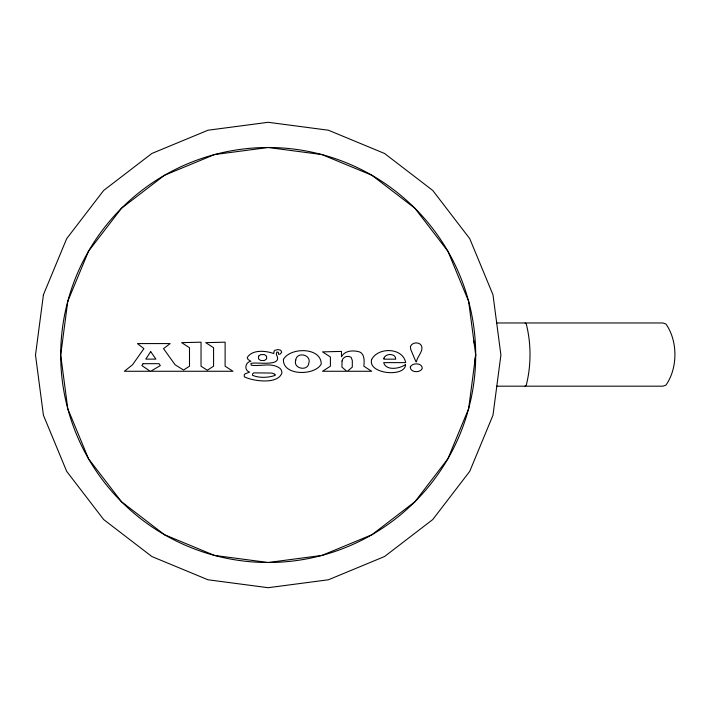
<?xml version="1.0" encoding="UTF-8"?>
<svg xmlns="http://www.w3.org/2000/svg" width="710" height="710" viewBox="0 0 710 710"><rect width="100%" height="100%" fill="white"/><g stroke="black" fill="none" stroke-linecap="round" stroke-linejoin="round"><path stroke-width="1.06" d="M474.679 362.757L475.647 354.574M525.072 386.178L526.288 385.104C531.249 365.41 531.249 343.738 526.288 324.044L525.072 322.97M496.911 322.97L662.962 322.97L665.953 324.044C677.899 340.995 677.899 368.153 665.953 385.104L662.962 386.178L496.698 386.178M473.863 341.013L474.528 344.243M295.733 360.13C292.839 368.676 307.705 371.676 308.788 363.28C311.796 354.512 296.656 351.317 295.733 360.13M278.551 353.394L278.489 354.272L280.113 354.148L281.71 352.284L280.743 350.243L277.841 349.56L274.779 350.349L274.016 351.335L273.803 353.562C265.717 350.633 252.183 349.302 247.204 357.6L248.127 359.588L250.896 361.266C245.163 362.1 243.796 370.309 249.583 372.12L245.323 373.735L244.258 374.711L244.258 376.77C253.008 381.217 277.93 384.784 281.914 372.954A6.133 6.133 0 0 0 279.917 368.33C271.655 362.109 260.605 366.706 251.225 365.206L250.905 363.502C255.99 361.523 283.92 367.567 276.314 354.494L276.811 352.009L278.249 352.284L278.551 353.394M342.042 360.973L341.936 367.114L346.782 371.268L322.544 371.268L330.398 366.2L330.398 356.97L322.544 351.876L341.474 351.406L341.474 356.748C344.545 350.917 351.769 350.252 357.556 351.423C364.816 352.231 364.47 360.822 363.822 366.2L371.676 371.268L347.43 371.268L352.302 367.114L352.302 360.44L351.175 357.378C347.962 355.044 342.566 356.846 342.042 360.973M383.933 358.213L383.826 359.162L395.71 359.162C395.781 353.074 385.521 353.172 383.933 358.213M410.407 346.578L410.717 349.382L415.953 361.798L416.459 361.798C416.974 356.429 425.441 349.418 420.355 344.252C417.294 341.821 411.773 342.664 410.407 346.578M43.425 294.774L35.5 355L43.425 415.226L66.678 471.351L103.66 519.542L151.851 556.525L207.977 579.777L268.202 587.702L328.428 579.777L384.554 556.525L432.754 519.542L469.736 471.351L492.98 415.226L500.905 355L492.98 294.774L469.736 238.649L432.754 190.457L384.554 153.475L328.428 130.223L268.202 122.297L207.977 130.223L151.851 153.475L103.66 190.457L66.678 238.649L43.425 294.774M67.778 301.297L60.705 355L67.778 408.703L88.51 458.749L121.481 501.721L164.454 534.701L214.5 555.424L268.202 562.497L321.905 555.424L371.951 534.701L414.924 501.721L447.904 458.749L468.627 408.703L475.7 355L468.627 301.297L447.904 251.251L414.924 208.279L371.951 175.299L321.905 154.576L268.202 147.502L214.5 154.576L164.454 175.299L121.481 208.279L88.51 251.251L67.778 301.297M371.614 359.544C367.558 374.276 405.676 377.551 405.508 364.496C400.129 368.694 385.956 371.17 383.684 362.624L405.694 362.624C402.801 347.314 378.022 346.95 371.614 359.544M410.309 366.99C410.078 372.697 420.178 373.158 422.246 368.49C422.45 362.828 412.377 362.34 410.309 366.99M283.432 359.411C282.527 376.016 314.867 375.892 321.222 364.079C321.373 347.048 290.301 347.039 283.432 359.411M258.573 356.163L258.564 358.923L260.685 360.502L264.422 360.502L266.578 358.923L266.578 356.163L264.457 354.592L260.721 354.592L258.573 356.163M275.063 374.96L274.877 375.466C268.025 377.809 259.141 378.173 252.449 375.262L252.653 373.797L253.781 372.874L271.841 373.061L274.699 374.072L275.063 374.96M143.109 363.68L141.867 365.588L150.227 371.268L124.365 371.268L132.521 364.798L143.917 348.628L137.429 343.578L170.169 343.578L163.531 348.628L175.113 364.798L183.57 370.025L189.499 366.2L189.499 347.714L181.645 342.646L201.036 342.184L201.036 366.2L207.311 370.247L213.577 366.2L213.577 347.714L205.722 342.646L225.114 342.184L225.114 366.2L232.969 371.268L150.697 371.268L160.309 365.588L159.049 363.68L143.109 363.68M150.697 351.61L145.807 359.118L155.907 359.118L150.697 351.61M164.454 534.701A207.498 207.498 0 0 0 475.7 355A207.498 207.498 0 0 0 164.454 175.299A207.498 207.498 0 0 0 164.454 534.701"/></g></svg>
